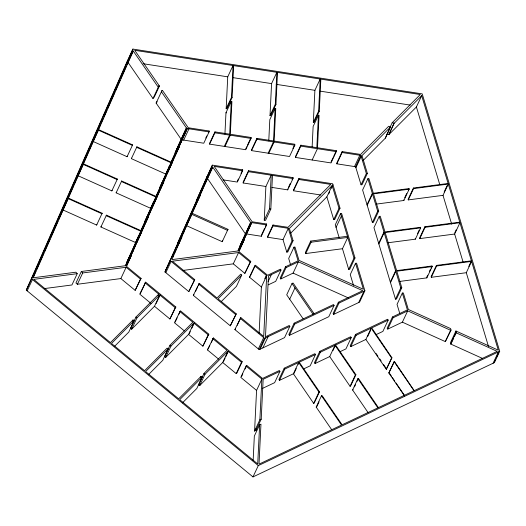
<?xml version="1.0" encoding="UTF-8"?>
<svg xmlns="http://www.w3.org/2000/svg" width="526" height="526" viewBox="0 0 526 526"><rect width="100%" height="100%" fill="white"/><g stroke="black" fill="none" stroke-linecap="round" stroke-linejoin="round"><path stroke-width="0.79" d="M179.057 146.59L182.029 139.85L203.772 143.223L209.065 131.914L209.111 130.987L188.262 127.759L162.587 90.61L161.995 90.518L156.13 103.089L181.115 139.245L175.099 152.888L186.414 127.943L161.429 91.787L161.995 90.518M209.598 144.124L209.644 143.197L214.943 131.888L229.665 134.169L231.269 101.446L231.913 101.551L230.316 134.268L251.08 137.49L251.034 138.417L245.741 149.719L209.598 144.124L214.897 132.815L214.943 131.888M224.931 134.025L225.97 112.755L231.269 101.446M389.878 127.686L392.192 122.742L420.307 94.522L320.84 79.124L319.269 111.249L313.976 122.551L313.325 122.446L318.625 111.144L320.196 79.018L277.518 72.41L275.953 104.418L270.653 115.72L270.009 115.621L275.302 104.312L276.867 72.312L233.675 65.625L232.111 97.507L226.818 108.81L226.167 108.711L227.732 76.829L233.025 65.52L134.735 50.305L159.437 86.047L154.144 97.356L153.553 97.257L152.987 98.54L127.949 62.305L133.242 51.002L158.28 87.231L158.852 85.955L159.437 86.047M226.167 108.711L231.466 97.402L233.025 65.52M223.116 179.866L237.331 182.068L242.631 170.759L242.677 169.832L212.379 165.144L206.698 177.321M272.481 175.382L270.831 209.072L265.538 220.374L264.243 220.177L269.536 208.868L271.186 175.184L265.886 186.487L243.163 182.969L243.209 182.042L248.502 170.74L293.048 177.637L293.002 178.564L287.709 189.866L271.922 187.42M243.163 182.969L248.456 171.667L248.502 170.74M251.566 150.62L251.612 149.693L256.912 138.391L273.513 140.961L275.105 108.369L275.755 108.468L274.158 141.06L294.869 144.269L294.823 145.196L289.524 156.498L251.566 150.62L256.866 139.318L256.912 138.391M242.631 170.759L214.2 166.361L252.145 221.775L266.643 224.017L266.597 224.95L251.757 222.649L246.464 233.952L261.304 236.253L261.35 235.326M264.243 220.177L265.886 186.487M259.121 333.188L261.383 287.005L266.675 275.696L254.755 265.88L255.406 265.222L267.596 275.262L280.411 269.194L280.989 270.042L275.696 281.344L268.339 284.829M253.137 460.566L254.334 436.093L259.627 424.791L260.962 424.186L259.009 464.149L341.545 425.067L321.491 395.776L322.03 395.519L342.091 424.811L497.195 351.375L455.884 332.682L450.591 343.984L482.309 358.344M279.931 371.349L263.158 379.292L261.212 419.163L255.912 430.472L254.577 431.096L256.57 390.397L261.863 379.095L246.069 366.076L246.766 365.458L262.546 378.464L279.352 370.508L279.931 371.349L274.638 382.658L262.237 388.53M268.773 140.856L269.812 119.672L275.105 108.369M270.009 115.621L271.574 83.614L276.867 72.312M270.653 115.72L270.739 114.083M255.912 430.472L255.991 428.841M332.156 185.56L289.405 228.481L293.081 240.691L287.781 251.993L286.775 252.125L283.008 239.613L267.649 237.233L267.695 236.305L272.987 225.003L288.005 227.331L330.762 184.409L298.834 179.465L293.534 190.767L293.58 189.84L298.873 178.538L332.669 183.771L340.02 208.191L334.727 219.493L333.714 219.625L326.863 196.862L332.156 185.56L339.007 208.322L333.714 219.625M266.675 275.696L263.704 336.469L240.816 317.612L234.866 329.572L259.213 349.632L284.546 337.639L289.846 326.337L289.267 325.489L265.485 336.745L268.457 275.972L280.989 270.042M259.647 424.804L257.714 463.945L179.701 399.668L202.129 377.149L201.116 376.314L178.689 398.833L145.59 371.56L168.11 348.962L167.097 348.12L144.578 370.725L111.486 343.458L134.084 320.768L133.071 319.933L110.467 342.623L33.71 279.372L77.237 273.671L71.944 284.974L44.532 288.564M254.577 431.096L259.87 419.794L261.863 379.095M267.649 237.233L272.941 225.93L272.987 225.003M287.709 189.866L287.755 188.939M295.487 157.425L295.527 156.492L300.826 145.189L316.836 147.668L318.427 115.207L319.072 115.306L317.487 147.767L336.344 150.692L336.298 151.619L331.005 162.922L295.487 157.425L300.78 146.116L300.826 145.189M298.834 179.465L298.873 178.538M312.135 146.8L313.128 126.51L318.427 115.207M313.325 122.446L314.896 90.327L320.196 79.018M390.64 126.858L362.006 155.597L367.358 173.376L362.059 184.679L361.053 184.81L355.609 166.735L336.831 163.823L336.877 162.896L342.176 151.593L360.612 154.447L388.661 126.286L390.562 126.588L385.341 138.16L363.012 160.581M336.831 163.823L342.13 152.52L342.176 151.593M127.226 61.266L132.907 49.082L422.214 93.884L499.7 351.309L494.407 362.618L252.986 476.918L26.3 290.128L127.614 60.391M132.907 49.082L31.593 278.826L258.286 465.609L499.7 351.309M32.875 277.886L34.197 274.901M34.854 273.402L35.84 271.16M36.498 269.667L42.1 256.971M42.757 255.478L43.75 253.236M44.408 251.744L50.009 239.041M50.667 237.548L57.913 221.111M58.57 219.618L68.15 198.604L101.919 213.76L102.149 213.247L68.373 198.092M68.038 198.157L73.653 185.415M74.317 183.922L75.303 181.674M75.968 180.175L83.246 164.375L117.14 179.59L117.37 179.07L83.47 163.856M83.463 163.172L91.064 145.939M91.728 144.44L93.049 141.441L127.075 156.715L132.598 144.893L98.572 129.62M98.559 128.949L100.538 124.452M101.202 122.959L103.181 118.462M103.839 116.963L106.811 110.23M107.475 108.731L114.74 92.254M115.398 90.761L120.02 80.274M120.684 78.775L126.293 66.046M126.957 64.553L127.949 62.305M133.242 51.002L33.23 277.787L75.889 272.198L77.237 273.671M140.863 231.236L126.996 261.968L140.863 231.236L106.206 215.686L106.436 215.167L141.086 230.723L147.615 215.91L148.602 216.357L127.982 262.408L128.969 260.166M135.793 242.026L138.075 236.845M140.692 230.921L147.615 215.91M155.952 197.007L144.361 222.59L155.952 197.007L121.434 181.516L121.664 181.003L156.183 196.494L162.83 181.411L163.816 181.858L145.347 223.031L147.333 218.52M150.89 207.796L153.737 201.333M155.952 196.31L162.83 181.411M171.055 162.771L159.575 188.091L171.055 162.771L136.668 147.339L136.898 146.826L171.279 162.258L178.288 146.366L179.274 146.807L160.561 188.532L166.742 174.514M165.986 173.56L167.577 169.951M168.215 168.504L169.49 165.611M171.081 162.001L178.288 146.366M130.251 255.294L125.668 265.683L81.333 271.488L75.935 283.027L77.414 284.257L120.855 278.57L135.162 290.359L141.106 278.399L126.536 266.393L131.23 255.735L130.251 255.294L125.287 265.893M129.626 258.674L135.228 245.971M135.886 244.478L139.443 236.417M140.087 234.958L141.053 232.768M141.698 231.309L148.602 216.357M147.997 217.021L155.242 200.584M155.9 199.098L163.816 181.858M173.659 158.832L166.966 174.001L172.265 162.698M178.393 148.089L176.085 153.329L187.322 128.548L209.065 131.914M244.84 273.375L250.139 262.073L238.574 252.546L172.37 261.212L194.745 279.654L188.801 291.614L164.96 271.968L180.885 236.555L181.871 237.002L171.89 259.627L238.094 250.955L243.354 239.034L244.34 239.475L238.962 251.671L250.79 261.415L244.84 273.375L233.281 263.848L182.41 270.509M207.086 176.447L196.205 201.123L212.379 165.144M164.96 271.968L180.885 236.555M199.459 194.449L177.63 243.236L199.459 194.449L200.439 194.89L178.616 243.676L179.938 240.678M172.712 257.063L173.679 254.873M174.323 253.414L176.249 249.035M180.602 239.179L186.224 226.43M192.214 212.839L195.146 206.192M198.506 198.572L203.128 188.098M203.786 186.599L212.708 167.064L250.659 222.478L240.099 245.708L250.659 222.478M197.184 201.563L212.708 167.064M192.299 213.346L227.982 229.362L227.528 230.388L191.845 214.371L186.552 225.68L222.228 241.69L222.682 240.665M246.148 234.668L241.086 246.148L251.757 222.649M62.857 209.907L96.626 225.062L96.856 224.549M77.947 175.677L111.847 190.892L112.077 190.379M127.075 156.715L127.299 156.196M132.598 144.893L132.368 145.406L98.342 130.139L93.378 140.738M135.563 242.539L100.913 226.989L101.137 226.476M150.66 208.309L116.141 192.818L116.371 192.306M165.756 174.073L131.375 158.642L131.599 158.129M156.13 103.089L156.702 101.82L157.294 101.912M81.333 271.488L82.707 272.955L126.148 267.267L140.455 279.056L135.162 290.359M26.3 290.128L31.981 277.952M27.161 290.839L32.461 279.536M152.987 98.54L158.852 85.955M111.847 190.892L117.37 179.07M96.626 225.062L102.149 213.247M131.375 158.642L136.898 146.826M116.141 192.818L121.664 181.003M100.913 226.989L106.436 215.167M77.414 284.257L82.707 272.955M181.115 139.245L186.414 127.943M182.358 139.147L187.322 128.548M173.975 158.109L179.274 146.807M183.692 140.113L188.985 128.804M151.639 208.75L156.939 197.447M136.55 242.979L141.842 231.677M126.602 265.623L131.23 255.735M120.855 278.57L126.148 267.267M205.804 138.055L206.797 135.932M208.447 132.401L209.111 130.987M169.905 318.986L175.197 307.684L159.779 294.981L154.486 306.283L169.905 318.986L175.855 307.026L145.676 282.166L139.725 294.126L150.969 303.39M140.376 293.469L145.676 282.166M132.407 321.347L133.071 319.933M134.084 320.768L128.791 332.077L114.3 346.621M145.025 282.817L158.767 294.139L135.932 317.066L130.632 328.369L131.645 329.21L154.486 306.283M131.645 329.21L136.944 317.901L159.779 294.981M195.475 205.488L200.439 194.89M165.348 271.094L170.641 259.791M176.907 247.595L181.871 237.002M224.326 146.406L229.619 135.097M165.821 272.685L171.121 261.376M224.977 146.504L230.27 135.202M158.102 295.553L158.767 294.139M156.13 303.509L160.43 294.323M245.787 148.792L246.779 146.675M247.444 145.261L251.08 137.49M237.377 181.141L238.37 179.018M241.02 173.37L242.677 169.832M188.801 291.614L194.745 279.654M202.878 346.161L208.178 334.858L193.89 323.082L188.591 334.385L202.878 346.161L208.829 334.201L180.418 310.794L174.474 322.754L184.455 330.979M175.125 322.096L177.111 317.855M178.768 314.324L180.089 311.497M168.11 348.962L162.81 360.264L148.378 374.755M241.736 275.052L218.034 298.84L236.246 313.851L230.296 325.811L193.312 295.336L199.262 283.376L217.021 298.005L240.717 274.217L241.736 275.052L236.437 286.361L221.413 301.444M179.767 311.445L192.871 322.247L169.944 345.26L164.651 356.562L165.664 357.404L188.591 334.385M195.619 291.148L197.605 286.907M198.269 285.493L199.262 283.376M165.664 357.404L170.957 346.101L193.89 323.082M222.228 241.69L227.982 229.362M268.168 153.191L273.467 141.888M268.819 153.29L274.112 141.987M189.242 333.734L190.234 331.61M191.891 328.079L194.541 322.425M238.061 250.337L243.354 239.034M239.041 250.777L244.34 239.475M233.281 263.848L238.574 252.546M292.883 148.51L294.534 144.972M218.592 359.107L207.448 349.922L213.398 337.962L242.197 361.697L236.904 373L236.207 373.618L222.702 362.493L227.995 351.19L241.5 362.315L236.207 373.618M261.678 234.616L264.657 228.258M265.321 226.844L266.643 224.017M209.756 345.733L207.448 349.922M211.413 342.202L213.398 337.962M261.304 236.253L266.597 224.95M288.412 187.526L290.398 183.285M292.055 179.754L293.048 177.637M200.459 377.727L201.116 376.314M202.129 377.149L196.836 388.458L182.456 402.89M222.702 362.493L199.683 385.597L198.67 384.762L203.963 373.453L226.982 350.349L212.741 338.619M261.383 287.005L249.462 277.182L254.755 265.88M250.442 275.821L254.413 267.339M199.683 385.597L204.976 374.295L227.995 351.19M230.296 325.811L236.246 313.851M312.142 160.003L317.441 148.7M237.173 325.384L240.816 317.612M223.353 361.835L225.01 358.305M225.667 356.891L227.988 351.947M283.008 239.613L288.301 228.31L272.941 225.93M264.742 278.793L266.071 275.966M268.122 281.634L271.429 274.565M286.775 252.125L292.068 240.823L288.301 228.31M331.051 161.995L333.037 157.754M333.701 156.34L336.344 150.692M293.975 247.161L298.091 260.824L285.493 266.787L280.194 278.096L280.772 278.938L286.072 267.635L298.387 261.803L362.756 290.694L338.376 302.24L333.083 313.542L333.662 314.39L359.593 302.108L364.886 290.806L356.562 263.158L355.556 263.289L363.381 289.28L299.011 260.39L294.987 247.029L293.975 247.161L288.682 258.463L290.51 264.539M246.069 366.076L240.77 377.385L256.57 390.397M241.467 376.767L242.795 373.94M245.109 368.989L246.766 365.458M328.665 193.936L329.657 191.819M331.308 188.282L332.965 184.751M280.772 278.938L293.087 273.112L298.387 261.803M258.351 348.922L263.644 337.62M259.213 349.632L264.512 338.33L289.846 326.337M260.133 349.198L265.426 337.896M347.423 236.266L310.721 241.072L305.428 252.381L305.777 253.532L342.472 248.726L347.771 237.423L311.07 242.223L305.777 253.532M314.121 313.72L293.087 283.008L292.009 283.514L286.709 294.823L303.114 318.782M262.868 347.903L268.168 336.601M289.701 299.189L294.994 287.886M354.504 166.564L359.804 155.255M355.609 166.735L360.902 155.426L342.13 152.52M355.905 167.715L361.198 156.406M342.472 248.726L348.699 269.404L349.711 269.273L355.004 257.97L341.584 213.378L340.572 213.51L335.272 224.812L339.092 237.489M336.055 227.41L341.354 216.101M294.126 323.188L288.833 334.49L289.412 335.338L328.796 316.691L334.095 305.382L333.517 304.541L294.126 323.188L294.705 324.036L289.412 335.338M361.053 184.81L366.346 173.508L360.902 155.426M390.562 126.588L385.341 138.16M367.911 178.695L362.611 189.998L372.395 222.498L373.407 222.36L378.7 211.058L373.519 193.844L409.162 189.182L408.991 188.604L373.348 193.272L368.917 178.564L367.911 178.695L377.688 211.189L372.395 222.498M408.275 199.906L413.574 188.604L448.303 184.054L443.01 195.356L408.275 199.906L408.104 199.328L413.397 188.025L448.132 183.475L421.701 95.673L416.408 106.982L388.859 134.63L394.066 123.038L392.192 122.742M388.859 134.63L394.152 123.327L421.701 95.673M303.528 368.976L310.176 365.833L315.469 354.524L314.89 353.682L284.218 368.2L278.925 379.509L279.503 380.351L293.39 373.776L298.689 362.473L318.953 392.074L313.66 403.376L293.39 373.776M279.503 380.351L284.796 369.048L298.689 362.473M367.043 204.706L372.336 193.404M367.214 205.285L372.507 193.982M293.929 373.519L296.25 368.575M298.235 364.334L299.228 362.217L315.469 354.524M348.699 269.404L353.991 258.102L340.572 213.51M252.986 476.918L258.286 465.609M355.556 263.289L350.257 274.592L353.479 285.296M379.253 216.377L373.953 227.679L395.48 299.182L396.486 299.051L401.785 287.742L396.801 271.199L432.168 266.57L431.997 265.992L396.63 270.62L385.163 232.525L420.668 227.876L420.498 227.298L384.986 231.946L380.259 216.245L379.253 216.377L400.773 287.88L395.48 299.182M333.662 314.39L338.954 303.081L364.886 290.806M340.237 351.598L345.937 348.896L351.237 337.593L350.658 336.745L319.755 351.381L314.463 362.684L315.041 363.532L329.717 356.582L335.009 345.273L355.359 374.992L350.06 386.294L329.717 356.582M315.041 363.532L320.334 352.223L335.009 345.273M378.681 243.387L383.98 232.078M378.858 243.959L384.151 232.656M332.905 350.671L335.549 345.017L351.237 337.593M404.691 197.789L406.677 193.548M408.327 190.017L408.991 188.604M376.327 204.095L403.869 200.485L409.162 189.182M358.673 302.549L363.966 291.24M299.228 362.217L319.492 391.817L314.2 403.12L313.66 403.376M331.696 429.716L316.192 407.078L321.491 395.776M319.052 401.877L316.737 406.828L316.192 407.078M375.722 334.799L382.889 331.406L388.181 320.104L387.603 319.256L355.517 334.444L350.224 345.753L350.803 346.595L365.879 339.461L371.172 328.152L391.6 357.989L386.308 369.291L365.879 339.461M350.803 346.595L356.102 335.292L371.172 328.152M390.325 282.061L395.618 270.758M390.496 282.64L395.795 271.331M367.74 336.377L370.718 330.019M417.512 233.656L419.169 230.125M387.932 242.769L415.369 239.179L420.668 227.876M448.303 184.054L459.77 222.156L424.909 226.719L419.617 238.022L419.787 238.6L454.648 234.037L459.948 222.728L425.08 227.298L419.787 238.6M335.549 345.017L355.898 374.736L350.605 386.045L350.06 386.294M444.161 191.957L447.139 185.599M368.036 412.542L352.591 389.99L357.89 378.687L358.43 378.431L378.411 407.617M354.458 386.912L355.451 384.789M357.108 381.258L358.43 378.431M402.331 293.061L407.394 309.886L392.468 316.954L387.169 328.257L387.747 329.105L402.39 322.168L445.318 341.604L451.052 330.091L450.604 328.592L408.314 309.452L403.343 292.929L402.331 293.061L397.038 304.37L399.799 313.542M387.747 329.105L393.047 317.796L407.689 310.866L450.618 330.295L451.052 330.091M402.39 322.168L407.689 310.866M427.691 275.177L426.698 277.294L426.875 277.873L399.543 281.449M429.347 271.646L430.34 269.522M431.004 268.109L431.997 265.992M426.875 277.873L432.168 266.57M386.308 369.291L391.955 357.818L371.711 327.902L388.181 320.104M459.948 222.728L471.414 260.83L436.422 265.413L431.123 276.715L431.294 277.294L466.292 272.711L471.585 261.409L436.593 265.992L431.294 277.294M404.573 395.966L388.832 372.98L394.125 361.678L394.461 361.52L414.199 390.673M388.832 372.98L394.461 361.52M454.806 232.755L456.134 229.928M468.765 266.485L471.414 260.83M445.318 341.604L450.618 330.295M471.585 261.409L498.313 350.185L455.93 331.005L450.637 342.308L451.071 343.761L450.591 343.984M451.4 343.057L453.714 338.113M454.379 336.699L456.364 332.458L455.93 331.005M493.105 363.229L498.405 351.927M495.558 359.212L494.23 362.039L494.407 362.618M496.215 357.798L498.201 353.564M140.455 279.056L141.106 278.399M175.197 307.684L175.855 307.026M193.312 295.336L193.969 294.678M250.139 262.073L250.79 261.415M290.464 233.406L326.863 196.862M249.462 277.182L250.113 276.525M208.178 334.858L208.829 334.201M234.866 329.572L235.516 328.914M198.67 384.762L199.821 383.605M241.5 362.315L242.197 361.697M294.705 324.036L334.095 305.382M259.87 419.794L261.212 419.163M318.953 392.074L319.492 391.817M355.359 374.992L355.898 374.736M391.6 357.989L391.955 357.818M455.884 332.682L456.364 332.458M352.591 389.99L353.137 389.74M366.346 173.508L367.358 173.376M339.007 208.322L340.02 208.191M377.688 211.189L378.7 211.058M292.068 240.823L293.081 240.691M353.991 258.102L355.004 257.97M400.773 287.88L401.785 287.742M143.138 63.725L227.732 76.829M232.374 77.546L271.574 83.614M276.249 84.338L314.896 90.327M320.4 91.176L410.155 105.075M214.897 132.815L251.034 138.417M256.866 139.318L294.823 145.196M300.78 146.116L336.298 151.619M248.456 171.667L293.002 178.564M293.344 190.741L320.676 194.975M269.536 208.868L270.831 209.072M231.466 97.402L232.111 97.507M275.302 104.312L275.953 104.418M318.625 111.144L319.269 111.249M386.899 134.045L388.773 134.34M225.97 112.755L226.621 112.853M180.398 141.586L181.378 142.027M201.497 189.82L202.484 190.261M164.875 176.789L165.854 177.229M245.399 234.405L246.378 234.846M293.087 273.112L348.475 297.972M149.66 211.281L150.64 211.728M182.93 231.933L183.909 232.374M132.296 250.665L133.275 251.106M170.253 260.666L194.094 280.305M198.611 284.027L235.595 314.502M240.158 318.269L264.512 338.33M135.932 317.066L136.944 317.901M169.944 345.26L170.957 346.101M203.963 373.453L204.976 374.295M392.468 316.954L393.047 317.796M394.125 361.678L414.034 390.752M338.376 302.24L338.954 303.081M355.517 334.444L356.102 335.292M285.493 266.787L286.072 267.635M357.89 378.687L377.872 407.874M292.009 283.514L313.036 314.232M207.415 178.367L245.359 233.781M319.755 351.381L320.334 352.223M284.218 368.2L284.796 369.048M376.077 353.485L377.918 356.201M379.759 358.923L381.14 360.961M383.441 364.36L386.663 369.12M389.168 372.822L391.462 376.215M392.383 377.569L394.678 380.955M396.052 382.994L404.31 395.197M416.408 106.982L439.769 184.593M443.01 195.356L451.67 224.129M454.648 234.037L463.077 262.027M466.292 272.711L488.522 346.562M310.721 241.072L311.07 242.223M413.397 188.025L413.574 188.604M424.909 226.719L425.08 227.298M436.422 265.413L436.593 265.992M403.698 199.906L403.869 200.485M415.198 238.6L415.369 239.179"/></g></svg>
